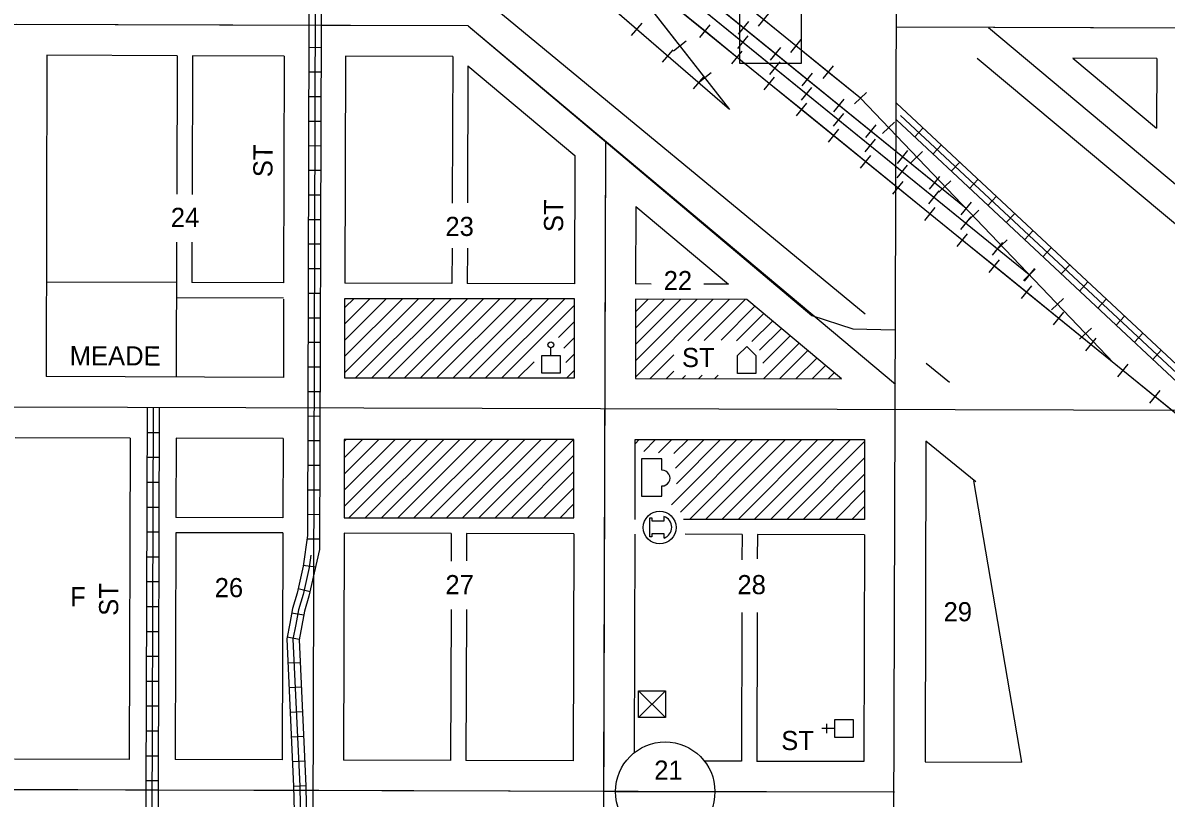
# Model space of a CAD drawing. Extents: x 398493 to 495599, y 16154787 to 16597406.
# Drawn here: x 428690 to 430184, y 16185610 to 16186623 of the extents above; entities that cross this region are included whole.
import ezdxf

# ---------------------------------------------------------------- set-up
doc = ezdxf.new("R2010")
doc.units = 0
for name, color, linetype in [('L10', 7, 'Continuous'), ('L11', 7, 'Continuous'), ('L14', 7, 'Continuous'), ('L18', 7, 'Continuous'), ('L19', 7, 'Continuous'), ('L23', 7, 'Continuous'), ('L3', 7, 'Continuous'), ('L5', 7, 'Continuous'), ('L58', 7, 'Continuous'), ('L8', 7, 'Continuous'), ('L9', 7, 'Continuous')]:
    doc.layers.add(name, color=color, linetype=linetype)

msp = doc.modelspace()

# ---------------------------------------------------------------- linework, layer by layer
at = {"layer": 'L10'}
for p, q in [((429379.5, 16186188.5), (429379.5, 16186198.6)), ((429524.7, 16186017.9), (429524.7, 16186017.9)), ((429509, 16185951.2), (429509, 16185976.1)), ((429509, 16185976.1), (429511.4, 16185976.1)), ((429511.4, 16185976.1), (429511.4, 16185976)), ((429511.4, 16185976.1), (429511.4, 16185972.1)), ((429511.4, 16185972.1), (429527.4, 16185972.1)), ((429527.4, 16185978), (429527.4, 16185978.1)), ((429527.4, 16185972.1), (429527.4, 16185978)), ((429527.4, 16185955.1), (429511.4, 16185955.1)), ((429511.4, 16185955.1), (429511.4, 16185951.2)), ((429527.4, 16185949.7), (429527.4, 16185955.1)), ((429511.4, 16185951.2), (429509, 16185951.2)), ((429527.4, 16185949.9), (429527.5, 16185949.8)), ((429529.5, 16185750), (429494.1, 16185715.1)), ((429529.5, 16185715.1), (429494.1, 16185750)), ((429740, 16185694.9), (429740, 16185706.8)), ((429750.7, 16185700.8), (429733.8, 16185700.8))]:
    msp.add_line(p, q, dxfattribs=at)
for points in [[(429623.4, 16186164.8), (429623.4, 16186188.3), (429635.8, 16186200.2), (429647.3, 16186188.3), (429647.3, 16186164.8)], [(429367.6, 16186165.1), (429367.6, 16186188.5), (429391.5, 16186188.5), (429391.5, 16186165.1)], [(429529.5, 16185750), (429529.5, 16185715.1), (429494.1, 16185715.1), (429494.1, 16185750)], [(429774.6, 16185689.1), (429750.7, 16185689.1), (429750.7, 16185712.5), (429774.6, 16185712.5)]]:
    msp.add_lwpolyline(points, close=True, dxfattribs=at)
msp.add_lwpolyline([(429524.7, 16186038.3), (429524.7, 16186053.5), (429497.8, 16186053.5), (429497.8, 16186004.5), (429524.7, 16186004.5), (429524.7, 16186017.9)], dxfattribs=at)
for centre, radius in [((429379.5, 16186202.3), 3.74), ((429521.7, 16185963.5), 21.4)]:
    msp.add_circle(centre, radius, dxfattribs=at)
for centre, radius, start, end in [((429525, 16186028.1), 10.2, 268.3865, 91.5275), ((429522.6, 16185963.9), 14.9, 288.7999, 71.5651)]:
    msp.add_arc(centre, radius, start, end, dxfattribs=at)
at = {"layer": 'L11'}
for p, q in [((429784, 16186524.5), (428899.6, 16187242.7)), ((429922, 16186380.3), (428966.4, 16187156.3)), ((430004.7, 16186293.8), (429089.4, 16187037)), ((431009.4, 16185452.2), (429076.8, 16187021.5)), ((429613.1, 16186509.8), (429248.8, 16186824.9)), ((429450.5, 16186718.1), (429613.1, 16186509.8)), ((429650.9, 16186618.8), (429664.4, 16186635.4)), ((429498.6, 16186622.9), (429484.6, 16186606.7)), ((429574.2, 16186603.8), (429587.7, 16186620.4)), ((429637.9, 16186624.8), (429624.4, 16186608.2)), ((429539.6, 16186586.5), (429556.5, 16186599.7)), ((429637, 16186606.2), (429623.5, 16186589.5)), ((429693.1, 16186584.6), (429706.6, 16186601.2)), ((429539.1, 16186587.9), (429525.1, 16186571.7)), ((429616.2, 16186569.7), (429629.7, 16186586.3)), ((429679.4, 16186591.1), (429665.9, 16186574.4)), ((429678.6, 16186572.4), (429665.1, 16186555.7)), ((429579.6, 16186552.9), (429565.6, 16186536.7)), ((429572.1, 16186544.9), (429589, 16186558.1)), ((429721, 16186557.3), (429707.5, 16186540.7)), ((429735.2, 16186550.4), (429748.7, 16186567)), ((429658.3, 16186535.6), (429671.8, 16186552.2)), ((429720.2, 16186538.6), (429706.7, 16186522)), ((429762.5, 16186523.6), (429749, 16186506.9)), ((429776.3, 16186517.1), (429791.8, 16186531.9)), ((429784, 16186524.5), (430115, 16186178.4)), ((429700.3, 16186501.5), (429713.8, 16186518.1)), ((429761.8, 16186504.8), (429748.3, 16186488.2)), ((429813.1, 16186478.6), (429828.6, 16186493.4)), ((429742.3, 16186467.3), (429755.8, 16186484)), ((429804.1, 16186489.8), (429790.6, 16186473.2)), ((429803.4, 16186471), (429789.9, 16186454.4)), ((429784.3, 16186433.2), (429797.8, 16186449.9)), ((429845.6, 16186456.1), (429832.1, 16186439.5)), ((429849.9, 16186440.2), (429865.3, 16186455)), ((429845, 16186437.2), (429831.5, 16186420.6)), ((429887.2, 16186422.4), (429873.7, 16186405.7)), ((429826.3, 16186399.1), (429839.8, 16186415.7)), ((429886.6, 16186403.5), (429873.1, 16186386.8)), ((429886.6, 16186401.7), (429902.1, 16186416.5)), ((429928.7, 16186388.6), (429915.2, 16186372)), ((429868.3, 16186365), (429881.8, 16186381.6)), ((429923.4, 16186363.3), (429938.9, 16186378.1)), ((429928.2, 16186369.7), (429914.7, 16186353)), ((429910.3, 16186330.9), (429923.8, 16186347.5)), ((429969.8, 16186335.9), (429956.3, 16186319.3)), ((429960.2, 16186324.8), (429975.7, 16186339.6)), ((429952.3, 16186296.8), (429965.8, 16186313.4)), ((429997, 16186286.4), (430012.4, 16186301.2)), ((430011.4, 16186302.1), (429997.9, 16186285.5)), ((429994.4, 16186262.7), (430007.9, 16186279.3)), ((430033.7, 16186247.9), (430049.2, 16186262.7)), ((430036.4, 16186228.5), (430049.9, 16186245.2)), ((430070.5, 16186209.5), (430086, 16186224.3)), ((430078.4, 16186194.4), (430091.9, 16186211.1)), ((430120.4, 16186160.3), (430133.9, 16186176.9)), ((430162.4, 16186126.2), (430175.9, 16186142.8))]:
    msp.add_line(p, q, dxfattribs=at)
for points in [[(429784, 16186524.5), (429741.9, 16186558.7), (429699.8, 16186592.9), (429657.7, 16186627.1), (429615.6, 16186661.3), (429573.5, 16186695.5), (429531.3, 16186729.7), (429489.2, 16186763.9), (429447.1, 16186798.1), (429405, 16186832.3), (429362.9, 16186866.5), (429320.8, 16186900.7), (429278.6, 16186934.9), (429236.5, 16186969.1), (429194.4, 16187003.3), (429152.3, 16187037.5), (429110.2, 16187071.7), (429068.1, 16187105.9), (429025.9, 16187140.1), (428983.8, 16187174.3), (428941.7, 16187208.5), (428899.6, 16187242.7)], [(429922, 16186380.3), (428966.4, 16187156.3)], [(430004.7, 16186293.8), (429089.4, 16187037)], [(429613.1, 16186509.8), (429248.8, 16186824.9)], [(430169.2, 16186134.5), (430127.1, 16186168.6), (430085.1, 16186202.7), (430043.1, 16186236.9), (430001.1, 16186271), (429959.1, 16186305.1), (429917.1, 16186339.2), (429875.1, 16186373.3), (429833.1, 16186407.4), (429791, 16186441.5), (429749, 16186475.7), (429707, 16186509.8), (429665, 16186543.9), (429623, 16186578), (429581, 16186612.1), (429539, 16186646.2), (429497, 16186680.4), (429455, 16186714.5), (429412.9, 16186748.6), (429370.9, 16186782.7), (429328.9, 16186816.8)], [(429450.5, 16186718.1), (429613.1, 16186509.8)], [(429784, 16186524.5), (430115, 16186178.4)], [(431078.9, 16185395.7), (430883.3, 16185554.5), (430841.3, 16185588.6), (430799.3, 16185622.8), (430757.3, 16185656.9), (430715.3, 16185691), (430673.3, 16185725.1), (430631.3, 16185759.2), (430589.3, 16185793.3), (430547.3, 16185827.5), (430505.2, 16185861.6), (430463.2, 16185895.7), (430421.2, 16185929.8), (430379.2, 16185963.9), (430337.2, 16185998), (430295.2, 16186032.2), (430253.2, 16186066.3), (430211.2, 16186100.4), (430169.1, 16186134.5)]]:
    msp.add_lwpolyline(points, dxfattribs=at)
at = {"layer": 'L14'}
for p, q in [((429110.2, 16186251), (429122.3, 16186263)), ((429110.2, 16186229.8), (429143.5, 16186263)), ((429110.2, 16186208.6), (429164.7, 16186263)), ((429110.2, 16186187.3), (429185.9, 16186263)), ((429110.2, 16186166.1), (429207.1, 16186263)), ((429124, 16186158.7), (429228.3, 16186263)), ((429145.2, 16186158.7), (429249.6, 16186263)), ((429166.4, 16186158.7), (429270.8, 16186263)), ((429187.7, 16186158.7), (429292, 16186263)), ((429208.9, 16186158.7), (429313.2, 16186263)), ((429230.1, 16186158.7), (429334.4, 16186263)), ((429251.3, 16186158.7), (429355.6, 16186263)), ((429272.5, 16186158.7), (429376.8, 16186263)), ((429293.7, 16186158.7), (429398, 16186263)), ((429314.9, 16186158.7), (429410, 16186253.7)), ((429490, 16186181.5), (429570.1, 16186261.6)), ((429490, 16186160.2), (429591.3, 16186261.6)), ((429490.1, 16186224.1), (429527.8, 16186261.8)), ((429490.1, 16186202.8), (429549, 16186261.7)), ((429490.2, 16186245.3), (429506.7, 16186261.8)), ((429558.5, 16186207.5), (429612.5, 16186261.5)), ((429579.9, 16186207.8), (429633.6, 16186261.5)), ((429601.9, 16186208.6), (429646.1, 16186252.7)), ((429622.1, 16186207.5), (429657.6, 16186243.1)), ((429389.5, 16186212.1), (429410, 16186232.5)), ((429642.2, 16186206.5), (429669.2, 16186233.4)), ((429396.5, 16186197.9), (429410, 16186211.3)), ((429652.3, 16186195.3), (429680.7, 16186223.7)), ((429656.5, 16186178.3), (429692.2, 16186214)), ((429657.4, 16186158), (429703.8, 16186204.4)), ((429678.5, 16186157.9), (429715.3, 16186194.7)), ((429336.1, 16186158.7), (429357.8, 16186180.3)), ((429399.1, 16186179.2), (429410, 16186190.1)), ((429509.3, 16186158.4), (429540.4, 16186189.4)), ((429699.7, 16186157.8), (429726.9, 16186185)), ((429399.8, 16186158.7), (429410, 16186168.9)), ((429530.5, 16186158.3), (429540.1, 16186168)), ((429720.8, 16186157.8), (429738.4, 16186175.3)), ((429742, 16186157.7), (429749.9, 16186165.7)), ((429551.6, 16186158.3), (429555.6, 16186162.3)), ((429572.8, 16186158.2), (429577.4, 16186162.8)), ((429593.9, 16186158.1), (429598.3, 16186162.5)), ((429109.4, 16186075.9), (429112.2, 16186078.7)), ((429109.4, 16186054.7), (429133.4, 16186078.7)), ((429109.4, 16186033.4), (429154.6, 16186078.7)), ((429109.4, 16186012.2), (429175.9, 16186078.7)), ((429109.4, 16185991), (429197.1, 16186078.7)), ((429115.7, 16185976.1), (429218.3, 16186078.7)), ((429136.9, 16185976.1), (429239.5, 16186078.7)), ((429158.2, 16185976.1), (429260.7, 16186078.7)), ((429179.4, 16185976.1), (429281.9, 16186078.7)), ((429200.6, 16185976.1), (429303.1, 16186078.7)), ((429221.8, 16185976.1), (429324.4, 16186078.7)), ((429243, 16185976.1), (429345.6, 16186078.7)), ((429264.2, 16185976.1), (429366.8, 16186078.7)), ((429285.4, 16185976.1), (429388, 16186078.7)), ((429306.7, 16185976.1), (429409.2, 16186078.7)), ((429489.7, 16186073.1), (429495.1, 16186078.5)), ((429500.9, 16186063), (429516.3, 16186078.5)), ((429520.3, 16186061.2), (429537.5, 16186078.5)), ((429537.1, 16185993.2), (429622.4, 16186078.5)), ((429540.4, 16186060.1), (429558.8, 16186078.5)), ((429542.5, 16186041), (429580, 16186078.5)), ((429543.5, 16186020.8), (429601.2, 16186078.5)), ((429549, 16185983.8), (429643.6, 16186078.5)), ((429560.5, 16185974.1), (429664.8, 16186078.5)), ((429581.7, 16185974.1), (429686, 16186078.5)), ((429602.9, 16185974.1), (429707.3, 16186078.5)), ((429624.1, 16185974.1), (429728.5, 16186078.5)), ((429645.4, 16185974.1), (429749.7, 16186078.5)), ((429666.6, 16185974.1), (429770.9, 16186078.5)), ((429687.8, 16185974.1), (429789.5, 16186075.8)), ((429327.9, 16185976.1), (429409.7, 16186058)), ((429709, 16185974.1), (429789.5, 16186054.6)), ((429349.1, 16185976.1), (429409.7, 16186036.8)), ((429730.2, 16185974.1), (429789.5, 16186033.4)), ((429370.3, 16185976.1), (429409.7, 16186015.6)), ((429751.4, 16185974.1), (429789.5, 16186012.2)), ((429391.5, 16185976.1), (429409.7, 16185994.4)), ((429772.6, 16185974.1), (429789.5, 16185991))]:
    msp.add_line(p, q, dxfattribs=at)
for points in [[(429110.2, 16186263), (429410, 16186263), (429410, 16186158.7), (429110.2, 16186158.7)], [(429490.2, 16186261.9), (429489.9, 16186158.5), (429759.5, 16186157.7), (429635.7, 16186261.5)], [(429409.7, 16186078.7), (429109.4, 16186078.7), (429109.4, 16185976.1), (429409.7, 16185976.1)]]:
    msp.add_lwpolyline(points, close=True, dxfattribs=at)
msp.add_lwpolyline([(429489.7, 16185974.1), (429489.7, 16186078.5), (429789.5, 16186078.5), (429789.5, 16185974.1), (429552.9, 16185974.1)], dxfattribs=at)
at = {"layer": 'L18'}
for p, q in [((429790.2, 16186242.5), (428603.6, 16187222.8)), ((428721, 16186580.7), (428719.8, 16186160.7)), ((428891.2, 16186580.2), (428721, 16186580.7)), ((428891.2, 16186580.2), (428890.6, 16186399.4)), ((428911.2, 16186580.1), (428910.6, 16186398.6)), ((429031.2, 16186579.8), (428911.2, 16186580.1)), ((429031.2, 16186579.8), (429030.3, 16186283.3)), ((429111.2, 16186579.5), (429110.3, 16186283)), ((429251.2, 16186579.1), (429111.2, 16186579.5)), ((429251.2, 16186579.1), (429250.6, 16186387.6)), ((429936.8, 16186577.2), (430441.5, 16186154.2)), ((430171.2, 16186576.5), (430061.8, 16186576.8)), ((430061.8, 16186576.8), (430170.9, 16186485.3)), ((430171.2, 16186576.5), (430170.9, 16186485.3)), ((429271.1, 16186567), (429270.6, 16186387.7)), ((429271.1, 16186567), (429410.8, 16186449.9)), ((429410.8, 16186449.9), (429410.3, 16186282.1)), ((429490.6, 16186383.1), (429490.3, 16186281.9)), ((429490.6, 16186383.1), (429611.7, 16186281.5)), ((428890.5, 16186336.5), (428889.9, 16186160.2)), ((428910.4, 16186336.5), (428910.3, 16186283.6)), ((429250.4, 16186328.7), (429250.3, 16186282.6)), ((429270.5, 16186328.6), (429270.3, 16186282.5)), ((428890.3, 16186283.7), (428720.2, 16186284.2)), ((429030.3, 16186283.3), (428910.3, 16186283.6)), ((429250.3, 16186282.6), (429110.3, 16186283)), ((429410.3, 16186282.1), (429270.3, 16186282.5)), ((429510.8, 16186281.8), (429490.3, 16186281.9)), ((429611.7, 16186281.5), (429579.6, 16186281.6)), ((429030.3, 16186263.3), (428890.2, 16186263.7)), ((429030.3, 16186261.9), (429030, 16186159.8)), ((429900.5, 16186153.1), (429870, 16186177.8)), ((429030, 16186159.8), (428719.8, 16186160.7)), ((428829.7, 16186080.4), (428679.7, 16186080.8)), ((428829.7, 16186080.4), (428828.5, 16185660.4)), ((428889.7, 16186080.2), (428889.4, 16185976.8)), ((429029.7, 16186079.8), (428889.7, 16186080.2)), ((429029.7, 16186079.8), (429029.4, 16185976.4)), ((429869.7, 16186076.2), (429868.5, 16185657.3)), ((429934.8, 16186023.3), (429869.7, 16186076.2)), ((429931.7, 16186024.7), (429994.6, 16185656.9)), ((429029.4, 16185976.4), (428889.4, 16185976.8)), ((428889.4, 16185956.8), (428888.5, 16185660.2)), ((429029.4, 16185956.4), (428889.4, 16185956.8)), ((429029.4, 16185956.4), (429028.5, 16185659.8)), ((429109.4, 16185956.1), (429108.5, 16185659.5)), ((429249.3, 16185955.7), (429109.4, 16185956.1)), ((429249.3, 16185955.7), (429249.2, 16185919.4)), ((429269.4, 16185955.6), (429269.3, 16185920.1)), ((429409.4, 16185955.2), (429269.4, 16185955.6)), ((429409.4, 16185955.2), (429408.5, 16185658.6)), ((429489.4, 16185955), (429488.5, 16185669.2)), ((429629.3, 16185954.6), (429555, 16185954.8)), ((429629.3, 16185954.6), (429629.2, 16185921.4)), ((429649.4, 16185954.5), (429649.3, 16185922.5)), ((429789.4, 16185954.1), (429649.4, 16185954.5)), ((429789.4, 16185954.1), (429788.5, 16185657.5)), ((429249.1, 16185856.5), (429248.5, 16185659.1)), ((429269.1, 16185856.4), (429268.5, 16185659.1)), ((429629, 16185852.6), (429628.5, 16185658)), ((429649.1, 16185852.5), (429648.5, 16185657.9)), ((428828.5, 16185660.4), (428678.5, 16185660.8)), ((429028.5, 16185659.8), (428888.5, 16185660.2)), ((429248.5, 16185659.1), (429108.5, 16185659.5)), ((429408.5, 16185658.6), (429268.5, 16185659.1)), ((429628.5, 16185658), (429580.3, 16185658.1)), ((429788.5, 16185657.5), (429648.5, 16185657.9)), ((429868.5, 16185657.3), (429994.6, 16185656.9))]:
    msp.add_line(p, q, dxfattribs=at)
at = {"layer": 'L3'}
for p, q in [((429836.3, 16188317.9), (429826.4, 16185383.2)), ((429079.3, 16186619.6), (428681.2, 16186620.8)), ((429271.3, 16186619.1), (429079.3, 16186619.6)), ((430211.3, 16186616.3), (429831.3, 16186617.4)), ((429951.4, 16186617.1), (430515.1, 16186144.7)), ((429450.9, 16186468.6), (429448.4, 16185626.6)), ((430235.6, 16186116.3), (428671.7, 16186120.9)), ((429448.4, 16185626.6), (429447.2, 16185208.6)), ((428866.4, 16185620.3), (428656.4, 16185620.9)), ((429076.4, 16185619.7), (428866.4, 16185620.3)), ((429448.4, 16185618.6), (429076.4, 16185619.7)), ((429463.9, 16185618.5), (429448.4, 16185618.6)), ((429828.4, 16185617.5), (429593.9, 16185618.1))]:
    msp.add_line(p, q, dxfattribs=at)
msp.add_lwpolyline([(429271.3, 16186619.1), (429720.6, 16186240.6), (429774.2, 16186223.3), (429829.2, 16186222)], dxfattribs=at)
at = {"layer": 'L5'}
for p, q in [((429063.7, 16186749.1), (429063.3, 16186619.7)), ((429079.7, 16186749.1), (429079.3, 16186619.6)), ((429071.6, 16186719.7), (429067.2, 16185209.7)), ((429271.3, 16186619.1), (428571.2, 16186621.1)), ((429063.3, 16186619.7), (429061.4, 16185953.1)), ((429079.3, 16186619.6), (429077.3, 16185934.7)), ((429271.3, 16186619.1), (429830, 16186150.8)), ((430931.3, 16186614.2), (429831.3, 16186617.5)), ((429951.4, 16186617.1), (430587.3, 16186084.1)), ((429063.2, 16186591.2), (429079.3, 16186591.1)), ((429063.1, 16186559.1), (429079.2, 16186559)), ((429063, 16186526.9), (429079.1, 16186526.9)), ((429831, 16186518.2), (430223.4, 16186151.8)), ((429062.9, 16186494.8), (429079, 16186494.7)), ((429831, 16186496.4), (430211.4, 16186141)), ((429836.4, 16186502.2), (430243.4, 16186122.1)), ((429854.8, 16186473.9), (429866, 16186485.8)), ((429450.9, 16186468.6), (429447.2, 16185208.6)), ((429878.7, 16186451.5), (429889.9, 16186463.5)), ((429062.8, 16186462.7), (429078.9, 16186462.6)), ((429902.7, 16186429.1), (429913.8, 16186441.1)), ((429062.7, 16186430.5), (429078.8, 16186430.5)), ((429926.6, 16186406.8), (429937.8, 16186418.8)), ((429062.6, 16186398.4), (429078.7, 16186398.4)), ((429950.5, 16186384.4), (429961.7, 16186396.4)), ((429974.5, 16186362.1), (429985.6, 16186374)), ((429062.5, 16186366.3), (429078.6, 16186366.2)), ((429998.4, 16186339.7), (430009.6, 16186351.7)), ((429062.4, 16186334.2), (429078.5, 16186334.1)), ((430022.3, 16186317.4), (430033.5, 16186329.3)), ((429062.4, 16186302), (429078.4, 16186302)), ((430046.3, 16186295), (430057.5, 16186307)), ((430070.2, 16186272.6), (430081.4, 16186284.6)), ((429062.3, 16186269.9), (429078.3, 16186269.9)), ((430094.2, 16186250.3), (430105.3, 16186262.2)), ((430118.1, 16186227.9), (430129.3, 16186239.9)), ((429062.2, 16186237.8), (429078.2, 16186237.7)), ((430142, 16186205.6), (430153.2, 16186217.5)), ((429062.1, 16186205.6), (429078.1, 16186205.6)), ((430166, 16186183.2), (430177.1, 16186195.2)), ((429062, 16186173.5), (429078, 16186173.5)), ((429061.9, 16186141.4), (429077.9, 16186141.3)), ((428851.9, 16186120.3), (428850.4, 16185620.3)), ((428859.9, 16186120.3), (428857.2, 16185210.3)), ((428867.8, 16186120.3), (428866.4, 16185620.3)), ((429061.8, 16186109.3), (429077.9, 16186109.2)), ((428851.6, 16186087.8), (428867.9, 16186087.8)), ((429061.7, 16186077.1), (429077.8, 16186077.1)), ((428851.5, 16186055.3), (428867.8, 16186055.3)), ((429061.6, 16186045), (429077.7, 16186045)), ((428851.4, 16186022.8), (428867.7, 16186022.8)), ((429061.5, 16186012.9), (429077.6, 16186012.8)), ((428851.4, 16185990.3), (428867.6, 16185990.3)), ((429061.4, 16185980.8), (429077.5, 16185980.7)), ((428851.3, 16185957.8), (428867.5, 16185957.8)), ((429061.3, 16185948.6), (429077.4, 16185948.6)), ((428851.2, 16185925.3), (428867.4, 16185925.3)), ((429072, 16185911.7), (429056, 16185913.9)), ((428851.1, 16185892.8), (428867.3, 16185892.8)), ((429064.8, 16185879.6), (429049.1, 16185883.2)), ((428851, 16185860.3), (428867.2, 16185860.3)), ((429056.5, 16185848.8), (429040.7, 16185851.8)), ((428850.9, 16185827.8), (428867.1, 16185827.8)), ((429050.7, 16185817.2), (429034.8, 16185820.1)), ((428850.8, 16185795.3), (428867, 16185795.3)), ((429052, 16185786.8), (429035.9, 16185786.1)), ((428850.7, 16185762.8), (428866.9, 16185762.8)), ((429053.5, 16185754.7), (429037.4, 16185753.9)), ((428850.6, 16185730.3), (428866.8, 16185730.3)), ((429055, 16185722.5), (429038.9, 16185721.7)), ((428850.5, 16185697.8), (428866.8, 16185697.8)), ((429056.4, 16185690.3), (429040.3, 16185689.5)), ((428850.4, 16185665.3), (428866.7, 16185665.3)), ((429057.9, 16185658.1), (429041.8, 16185657.4)), ((428850.3, 16185632.8), (428866.6, 16185632.8)), ((429828.4, 16185617.5), (428648.4, 16185620.9)), ((428850.4, 16185620.3), (428849.2, 16185210.5)), ((428866.4, 16185620.3), (428865.2, 16185209.8)), ((429059.4, 16185625.9), (429043.3, 16185625.2)), ((429043.3, 16185625.4), (429052.2, 16185209.5)), ((429051.3, 16185625.6), (429060.2, 16185209.7)), ((429059.3, 16185625.7), (429068.2, 16185209.9))]:
    msp.add_line(p, q, dxfattribs=at)
for points in [[(429061.4, 16185953.1), (429055.9, 16185912.9), (429047.9, 16185877.9), (429041.9, 16185857.9), (429038.2, 16185838.2), (429034.5, 16185818), (429043.4, 16185625.2)], [(429065.9, 16185927.2), (429063.8, 16185911.4), (429055.7, 16185875.9), (429049.7, 16185856), (429046.1, 16185836.8), (429042.5, 16185817.5), (429051.3, 16185625.6)], [(429077.3, 16185934.7), (429063.4, 16185873.8), (429057.5, 16185854.2), (429054, 16185835.3), (429050.6, 16185816.9), (429059.3, 16185625.9)]]:
    msp.add_lwpolyline(points, dxfattribs=at)
at = {"layer": 'L58'}
msp.add_lwpolyline([(429626.5, 16186645.2), (429706.5, 16186645.2), (429706.5, 16186569.9), (429626.5, 16186569.9)], close=True, dxfattribs=at)
at = {"layer": 'L8'}
msp.add_line((429463.9, 16185618.3), (429593.9, 16185618.3), dxfattribs=at)
msp.add_circle((429528.9, 16185618.3), 65, dxfattribs=at)

# ---------------------------------------------------------------- texts
at = {"layer": 'L19'}
msp.add_text('21', height=25, dxfattribs=at).set_placement((429514.6, 16185634))
at = {"layer": 'L23'}
for s, p in [('24', (428882.9, 16186356.4)), ('23', (429241.7, 16186344.6)), ('22', (429526.9, 16186273.8)), ('26', (428940.2, 16185872.5)), ('27', (429241.7, 16185876.4)), ('28', (429623.3, 16185876.4)), ('F', (428751.3, 16185860.6)), ('29', (429892.7, 16185841))]:
    msp.add_text(s, height=25, dxfattribs=at).set_placement(p)
at = {"layer": 'L9'}
for s, rotation, p in [('ST', 89.8338, (429015.7, 16186421.4)), ('ST', 89.8327, (429395.5, 16186349.7)), ('MEADE', 359.8301, (428750.7, 16186175.6)), ('ST', 359.83, (429550.8, 16186173.3)), ('ST', 89.8349, (428814.1, 16185848.1)), ('ST', 359.8281, (429680.5, 16185672.7))]:
    msp.add_text(s, height=25, rotation=rotation, dxfattribs=at).set_placement(p)

doc.saveas('drawing.dxf')
